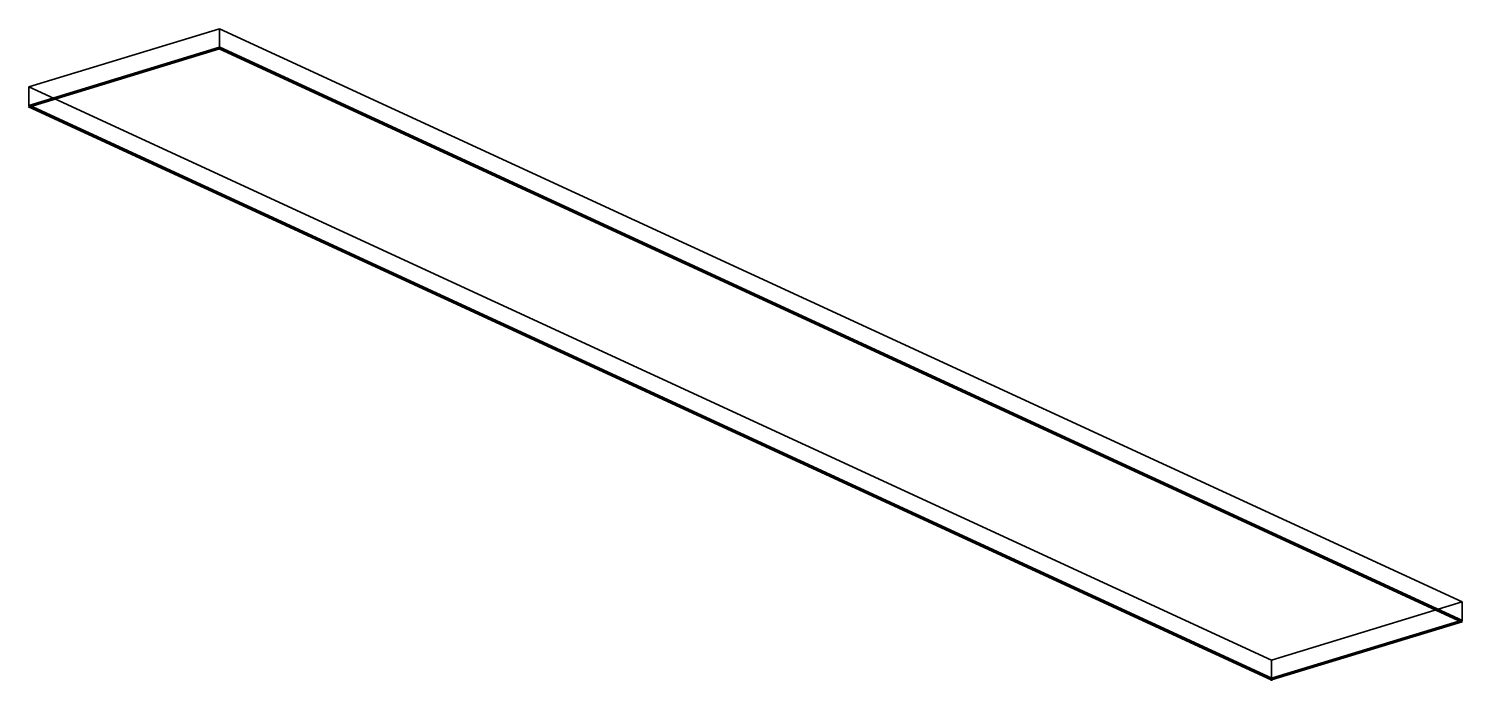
# Model space of a CAD drawing. Header units: inches. Extents: x -15.1 to 2.3, y 0 to 7.9.
import ezdxf

# ---------------------------------------------------------------- set-up
doc = ezdxf.new("R2010")
doc.units = ezdxf.units.IN
doc.header["$MEASUREMENT"] = 0
doc.layers.add('1', color=7, linetype='Continuous', true_color=0xffffff)
doc.layers.add('61', color=7, linetype='Continuous', true_color=0xffffff)

msp = doc.modelspace()

# ---------------------------------------------------------------- linework, layer by layer
at = {"layer": '1', "color": 252, "linetype": 'Continuous', "lineweight": 35}
for p, q in [((-12.822444, 7.930874), (-15.149257, 7.219959)), ((-12.822444, 7.930874), (-12.822444, 7.69916)), ((2.326814, 0.942629), (-12.822444, 7.930874)), ((-12.822444, 7.69916), (-15.149257, 6.988245)), ((2.326814, 0.710915), (-12.822444, 7.69916)), ((-15.149257, 7.219959), (0, 0.231714)), ((-15.149257, 7.219959), (-15.149257, 6.988245)), ((-15.149257, 6.988245), (0, 0)), ((0, 0.231714), (2.326814, 0.942629)), ((2.326814, 0.942629), (2.326814, 0.710915)), ((0, 0), (2.326814, 0.710915)), ((0, 0.231714), (0, 0))]:
    msp.add_line(p, q, dxfattribs=at)
at = {"layer": '1', "color": 173, "linetype": 'Continuous', "lineweight": 70}
for p, q in [((-15.149257, 6.988245), (-12.822444, 7.69916)), ((-12.822444, 7.69916), (2.326814, 0.710915)), ((0, 0), (-15.149257, 6.988245)), ((2.326814, 0.710915), (0, 0))]:
    msp.add_line(p, q, dxfattribs=at)
at = {"layer": '61', "color": 23, "linetype": 'Continuous', "lineweight": 70}
msp.add_point((0, 0), dxfattribs=at)

doc.saveas('drawing.dxf')
